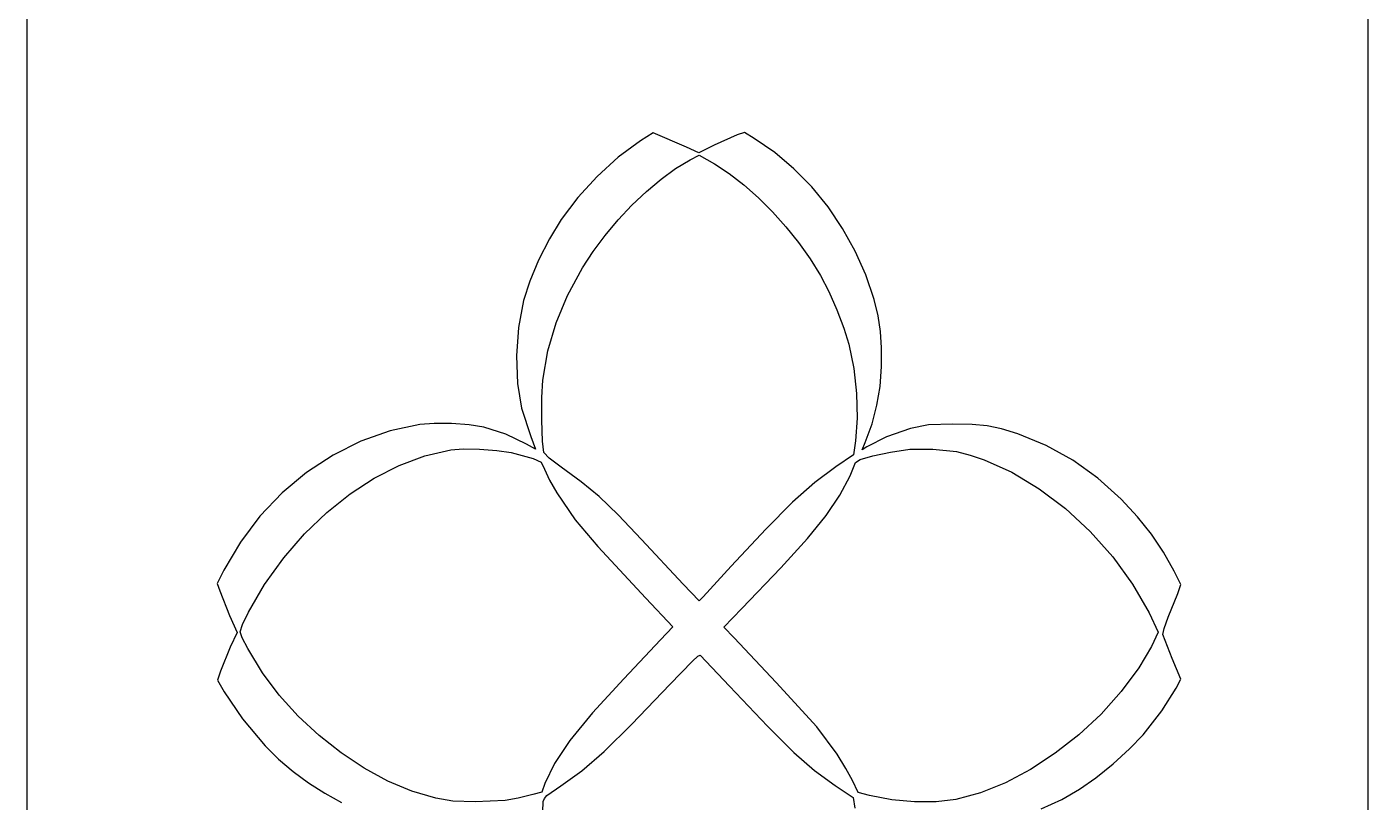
# Model space of a CAD drawing. Extents: x 45 to 235, y 1 to 395.
# Drawn here: x 44.6 to 235.4, y 174.4 to 284.6 of the extents above; entities that cross this region are included whole.
import ezdxf

# ---------------------------------------------------------------- set-up
doc = ezdxf.new("R2010")
doc.units = 0

msp = doc.modelspace()

# ---------------------------------------------------------------- linework, layer by layer
at = {"layer": 'Layer 1'}
for p, q in [((44.6336, 356.5), (44.6336, 39.4004)), ((235.443, 39.4004), (235.443, 356.494)), ((133.714086, 269.537395), (131.908106, 268.426025)), ((138.496946, 267.513115), (133.714086, 269.537395)), ((145.661316, 269.239699), (142.406586, 267.810799)), ((146.732996, 269.577079), (145.661316, 269.239699)), ((148.102366, 268.743551), (146.732996, 269.577079)), ((131.908, 268.426), (128.751571, 266.074262)), ((131.908106, 268.426025), (131.908, 268.426)), ((140.223536, 266.719279), (138.496946, 267.513115)), ((142.406586, 267.810799), (140.223536, 266.719279)), ((151.019627, 266.741142), (148.102366, 268.743551)), ((128.751571, 266.074262), (125.753291, 263.350411)), ((136.930976, 264.470777), (138.973052, 265.707113)), ((138.973052, 265.707113), (140.282882, 266.362028)), ((140.282882, 266.362028), (142.465932, 265.131578)), ((153.757811, 264.430807), (151.019627, 266.741142)), ((125.753291, 263.350411), (123.019216, 260.36608)), ((134.849132, 262.960941), (136.930976, 264.470777)), ((142.465932, 265.131578), (142.466, 265.13158)), ((142.466, 265.13158), (144.558073, 263.747715)), ((144.558073, 263.747715), (146.647585, 262.131747)), ((156.294127, 261.843247), (153.757811, 264.430807)), ((132.765893, 261.216676), (134.849132, 262.960941)), ((146.647585, 262.131747), (148.705931, 260.313909)), ((158.605784, 259.00916), (156.294127, 261.843247)), ((123.019216, 260.36608), (120.6554, 257.2329)), ((130.719632, 259.277054), (132.765893, 261.216676)), ((148.705931, 260.313909), (150.704506, 258.324436)), ((128.748724, 257.181146), (130.719632, 259.277054)), ((150.704506, 258.324436), (152.614706, 256.193563)), ((160.669987, 255.959247), (158.605784, 259.00916)), ((120.6554, 257.2329), (118.969431, 254.46812)), ((126.891542, 254.968022), (128.748724, 257.181146)), ((152.614706, 256.193563), (154.407924, 253.951523)), ((162.463947, 252.724208), (160.669987, 255.959247)), ((118.969431, 254.46812), (117.437886, 251.457746)), ((125.18646, 252.676754), (126.891542, 254.968022)), ((154.407924, 253.951523), (156.055557, 251.62855)), ((123.671852, 250.346413), (125.18646, 252.676754)), ((163.964871, 249.334742), (162.463947, 252.724208)), ((117.437886, 251.457746), (116.170538, 248.447374)), ((121.540589, 246.420936), (123.671852, 250.346413)), ((156.055557, 251.62855), (157.529, 249.25488)), ((116.170538, 248.447374), (115.27716, 245.6826)), ((157.529, 249.25488), (158.708589, 246.986556)), ((165.149966, 245.821551), (163.964871, 249.334742)), ((119.913535, 242.519667), (121.540589, 246.420936)), ((158.708589, 246.986556), (159.865854, 244.385192)), ((115.27716, 245.6826), (114.555886, 241.85482)), ((159.865854, 244.385192), (160.866831, 241.772665)), ((165.727356, 243.510123), (165.149966, 245.821551)), ((118.75162, 238.53282), (119.913535, 242.519667)), ((166.07776, 241.306607), (165.727356, 243.510123)), ((114.555886, 241.85482), (114.269982, 237.818656)), ((160.866831, 241.772665), (161.57756, 239.47085)), ((166.227224, 238.984016), (166.07776, 241.306607)), ((118.015772, 234.350613), (118.75162, 238.53282)), ((161.57756, 239.47085), (162.270616, 236.044333)), ((166.201796, 236.315361), (166.227224, 238.984016)), ((114.269982, 237.818656), (114.423167, 233.89414)), ((162.270616, 236.044333), (162.671564, 232.480135)), ((166.001169, 233.486708), (166.201796, 236.315361)), ((114.423167, 233.89414), (115.019163, 230.4013)), ((117.881812, 231.90428), (118.015772, 234.350613)), ((165.56425, 230.803175), (166.001169, 233.486708)), ((117.881812, 228.667221), (117.881812, 231.90428)), ((162.671564, 232.480135), (162.763661, 228.982919)), ((115.019163, 230.4013), (116.328993, 226.35274)), ((162.763661, 228.982919), (162.530163, 225.75735)), ((164.870574, 228.171735), (165.56425, 230.803175)), ((96.302556, 227.17518), (92.164764, 225.709607)), ((100.551508, 228.07933), (96.302556, 227.17518)), ((102.5885, 228.223833), (100.551508, 228.07933)), ((105.059003, 228.193444), (102.5885, 228.223833)), ((107.548114, 228.006768), (105.059003, 228.193444)), ((109.640928, 227.682412), (107.548114, 228.006768)), ((112.793945, 226.712444), (109.640928, 227.682412)), ((117.993445, 225.701808), (117.881812, 228.667221)), ((163.899676, 225.499361), (164.870574, 228.171735)), ((170.329751, 227.503801), (166.93362, 226.335373)), ((172.902276, 228.029718), (170.329751, 227.503801)), ((176.382751, 228.13887), (172.902276, 228.029718)), ((179.091715, 228.091734), (176.382751, 228.13887)), ((181.26484, 227.880871), (179.091715, 228.091734)), ((183.304006, 227.446743), (181.26484, 227.880871)), ((185.611091, 226.72981), (183.304006, 227.446743)), ((92.164764, 225.709607), (88.191625, 223.722148)), ((115.693928, 225.281062), (112.793945, 226.712444)), ((116.983908, 224.56661), (115.693928, 225.281062)), ((116.328993, 226.35274), (116.983908, 224.56661)), ((118.194385, 224.070413), (117.993445, 225.701808)), ((162.530163, 225.75735), (162.25232, 223.73307)), ((163.463066, 224.447531), (163.899676, 225.499361)), ((166.93362, 226.335373), (164.117981, 224.884141)), ((189.655643, 225.083528), (185.611091, 226.72981)), ((88.191625, 223.722148), (84.436633, 221.252339)), ((97.615751, 222.253848), (101.24944, 223.605628)), ((101.24944, 223.605628), (104.93731, 224.487159)), ((104.93731, 224.487159), (106.687161, 224.609335)), ((106.687161, 224.609335), (109.037969, 224.571504)), ((109.037969, 224.571504), (111.481805, 224.392271)), ((111.481805, 224.392271), (113.51074, 224.090241)), ((113.51074, 224.090241), (113.5108, 224.09028)), ((113.5108, 224.09028), (116.6663, 223.236906)), ((118.941087, 223.276579), (118.194385, 224.070413)), ((120.655275, 222.006443), (118.941087, 223.276579)), ((162.25232, 223.73307), (159.73189, 222.04617)), ((163.189145, 223.098598), (164.998533, 223.623894)), ((164.117981, 224.884141), (163.463066, 224.447531)), ((164.998533, 223.623894), (167.488883, 224.14919)), ((167.488883, 224.14919), (170.230408, 224.566574)), ((170.230408, 224.566574), (173.502503, 224.559132)), ((173.502503, 224.559132), (176.878788, 224.209348)), ((176.878788, 224.209348), (176.8788, 224.209355)), ((176.8788, 224.209355), (178.835369, 223.711653)), ((178.835369, 223.711653), (180.806155, 223.050192)), ((193.437849, 222.996296), (189.655643, 225.083528)), ((94.062525, 220.450889), (97.615751, 222.253848)), ((116.6663, 223.236906), (117.77767, 222.718432)), ((117.77767, 222.718432), (118.29366, 221.708776)), ((118.29366, 221.708776), (118.981134, 220.172888)), ((123.498824, 219.939381), (120.655275, 222.006443)), ((159.73189, 222.04617), (156.730505, 219.829941)), ((161.778535, 220.751195), (162.490508, 222.681214)), ((162.490508, 222.681214), (163.189145, 223.098598)), ((180.806155, 223.050192), (184.750487, 221.269369)), ((196.978175, 220.458811), (193.437849, 222.996296)), ((84.436633, 221.252339), (80.953281, 218.339716)), ((90.616044, 218.215821), (94.062525, 220.450889)), ((118.981134, 220.172888), (120.01281, 218.337453)), ((126.048405, 217.809055), (123.498824, 219.939381)), ((156.730505, 219.829941), (153.552366, 217.027635)), ((160.307458, 218.017424), (161.778535, 220.751195)), ((184.750487, 221.269369), (188.632027, 218.933633)), ((200.297091, 217.46177), (196.978175, 220.458811)), ((80.953281, 218.339716), (77.795064, 215.023816)), ((87.30259, 215.567715), (90.616044, 218.215821)), ((120.01281, 218.337453), (122.63991, 214.504716)), ((128.754271, 215.202423), (126.048405, 217.809055)), ((158.320046, 215.108727), (160.307458, 218.017424)), ((188.632027, 218.933633), (192.371, 216.109734)), ((153.552366, 217.027635), (149.737915, 213.202022)), ((192.371, 216.109734), (195.887636, 212.864418)), ((202.633634, 214.957459), (200.297091, 217.46177)), ((77.795064, 215.023816), (75.015475, 211.344175)), ((84.148445, 212.525639), (87.30259, 215.567715)), ((122.63991, 214.504716), (125.837577, 210.721588)), ((132.066675, 211.706443), (128.754271, 215.202423)), ((155.70565, 211.880042), (158.320046, 215.108727)), ((204.625976, 212.475477), (202.633634, 214.957459)), ((81.179891, 209.108663), (84.148445, 212.525639)), ((149.737915, 213.202022), (144.82759, 207.91587)), ((151.904234, 207.691322), (155.70565, 211.880042)), ((195.887636, 212.864418), (199.102162, 209.264435)), ((206.339235, 209.926517), (204.625976, 212.475477)), ((75.015475, 211.344175), (72.668008, 207.34033)), ((125.837577, 210.721588), (132.68191, 203.351316)), ((138.020445, 205.355753), (132.066675, 211.706443)), ((207.838531, 207.22127), (206.339235, 209.926517)), ((78.42321, 205.335859), (81.179891, 209.108663)), ((199.102162, 209.264435), (201.934808, 205.376531)), ((72.668008, 207.34033), (71.695559, 205.45497)), ((144.82759, 207.91587), (140.83856, 203.56962)), ((146.355758, 201.902524), (151.904234, 207.691322)), ((208.791134, 205.33591), (207.838531, 207.22127)), ((71.695559, 205.45497), (72.072631, 204.40314)), ((72.072631, 204.40314), (73.481691, 200.93011)), ((76.168217, 201.406371), (78.42321, 205.335859)), ((140.282875, 202.974243), (138.020445, 205.355753)), ((201.934808, 205.376531), (204.3058, 201.267455)), ((208.354524, 204.04593), (208.791134, 205.33591)), ((132.68191, 203.351316), (136.53201, 199.282906)), ((140.83856, 203.56962), (140.282875, 202.974243)), ((207.005004, 200.67213), (208.354524, 204.04593)), ((73.481691, 200.93011), (74.533521, 198.50891)), ((75.311432, 199.62024), (76.168217, 201.406371)), ((143.795638, 199.263024), (146.355758, 201.902524)), ((204.3058, 201.267455), (205.55609, 198.528725)), ((206.414588, 199.081977), (207.005004, 200.67213)), ((74.533521, 198.50891), (73.580918, 196.40524)), ((74.97002, 198.608099), (75.311432, 199.62024)), ((75.281972, 197.743248), (74.97002, 198.608099)), ((136.53201, 199.282906), (134.76572, 197.437236)), ((145.264238, 197.715044), (143.795638, 199.263024)), ((205.55609, 198.528725), (204.6407, 196.504445)), ((206.211168, 198.19139), (206.414588, 199.081977)), ((76.066504, 196.199298), (75.281972, 197.743248)), ((134.76572, 197.437236), (129.54625, 191.920076)), ((151.218008, 191.404044), (145.264238, 197.715044)), ((207.540848, 194.81759), (206.211168, 198.19139)), ((73.580918, 196.40524), (72.191708, 193.01159)), ((78.14536, 192.733709), (76.066504, 196.199298)), ((139.315425, 194.43812), (140.086314, 195.11691)), ((140.086314, 195.11691), (140.421835, 195.25428)), ((140.421835, 195.25428), (144.589475, 190.86834)), ((204.6407, 196.504445), (202.81736, 193.468025)), ((208.771298, 191.84071), (207.540848, 194.81759)), ((72.191708, 193.01159), (71.755098, 191.72161)), ((80.545988, 189.559339), (78.14536, 192.733709)), ((136.095425, 191.10649), (139.315425, 194.43812)), ((202.81736, 193.468025), (200.313132, 190.087593)), ((71.755098, 191.72161), (72.727547, 190.03471)), ((129.54625, 191.920076), (125.098289, 187.071158)), ((130.715013, 185.461244), (136.095425, 191.10649)), ((144.589475, 190.86834), (144.5895, 190.868255)), ((144.5895, 190.868255), (149.981693, 185.163796)), ((157.032858, 185.093044), (151.218008, 191.404044)), ((208.116383, 190.57057), (208.771298, 191.84071)), ((72.727547, 190.03471), (75.300071, 186.211894)), ((83.247327, 186.580558), (80.545988, 189.559339)), ((200.313132, 190.087593), (197.44842, 186.901817)), ((206.069773, 187.35057), (208.116383, 190.57057)), ((125.098289, 187.071158), (121.870854, 183.135768)), ((203.412903, 183.92219), (206.069773, 187.35057)), ((75.300071, 186.211894), (78.542397, 182.37419)), ((86.196583, 183.834811), (83.247327, 186.580558)), ((126.750482, 181.563065), (130.715013, 185.461244)), ((149.981693, 185.163796), (153.731016, 181.431527)), ((159.89563, 181.188361), (157.032858, 185.093044)), ((197.44842, 186.901817), (194.296251, 183.962098)), ((89.340964, 181.359541), (86.196583, 183.834811)), ((194.296251, 183.962098), (190.929655, 181.319835)), ((201.508009, 181.942871), (203.412903, 183.92219)), ((78.542397, 182.37419), (80.457953, 180.486386)), ((92.627675, 179.192193), (89.340964, 181.359541)), ((121.870854, 183.135768), (119.677892, 179.866458)), ((123.578548, 178.829598), (126.750482, 181.563065)), ((153.731016, 181.431527), (156.665406, 178.890023)), ((190.929655, 181.319835), (187.421659, 179.026427)), ((199.158442, 179.816569), (201.508009, 181.942871)), ((80.457953, 180.486386), (82.517467, 178.729055)), ((119.677892, 179.866458), (118.33335, 177.015776)), ((161.152124, 179.170901), (159.89563, 181.188361)), ((196.678635, 177.813062), (199.158442, 179.816569)), ((82.517467, 178.729055), (84.704894, 177.111732)), ((96.003924, 177.370208), (92.627675, 179.192193)), ((120.575925, 176.67849), (123.578548, 178.829598)), ((156.665406, 178.890023), (159.6128, 176.757855)), ((162.073718, 177.432524), (161.152124, 179.170901)), ((187.421659, 179.026427), (183.845292, 177.133272)), ((194.383023, 176.20213), (196.678635, 177.813062)), ((84.704894, 177.111732), (87.004187, 175.643952)), ((87.004187, 175.643952), (89.3993, 174.335253)), ((99.416916, 175.931033), (96.003924, 177.370208)), ((102.81386, 174.912109), (99.416916, 175.931033)), ((117.89674, 175.785326), (116.6266, 175.447946)), ((118.33335, 177.015776), (117.89674, 175.785326)), ((118.613659, 175.309127), (120.575925, 176.67849)), ((159.6128, 176.757855), (162.19277, 175.011415)), ((162.8874, 175.725774), (162.073718, 177.432524)), ((164.51476, 175.30901), (162.8874, 175.725774)), ((180.273583, 175.691772), (176.77956, 174.753325)), ((183.845292, 177.133272), (180.273583, 175.691772)), ((191.843051, 174.753692), (194.383023, 176.20213)), ((105.240017, 174.490384), (102.81386, 174.912109)), ((108.4104, 174.396116), (105.240017, 174.490384)), ((112.667341, 174.609458), (108.4104, 174.396116)), ((114.550221, 174.931953), (112.667341, 174.609458)), ((116.6266, 175.447946), (114.550221, 174.931953)), ((117.936418, 169.21644), (118.095185, 174.4756)), ((118.095185, 174.4756), (118.251161, 174.892364)), ((118.251161, 174.892364), (118.613659, 175.309127)), ((162.19277, 175.011415), (162.430921, 173.503125)), ((167.659116, 174.711462), (164.51476, 175.30901)), ((170.885326, 174.413464), (167.659116, 174.711462)), ((173.992453, 174.424317), (170.885326, 174.413464)), ((176.77956, 174.753325), (173.992453, 174.424317)), ((188.947716, 173.411304), (191.843051, 174.753692))]:
    msp.add_line(p, q, dxfattribs=at)

doc.saveas('drawing.dxf')
